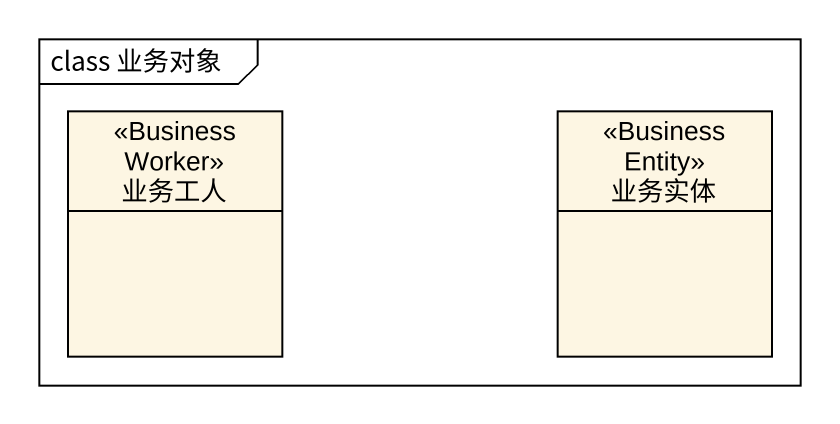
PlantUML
@startuml
mainframe class 业务对象
hide circle
hide empty members
class 业务工人 <<Business Worker>>
class 业务实体 <<Business Entity>>
@enduml
